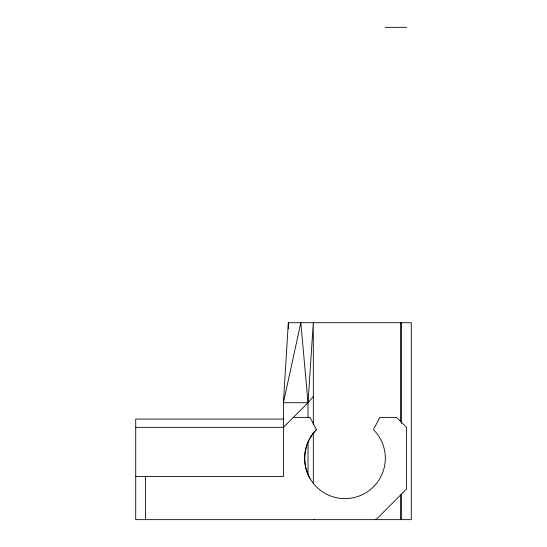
<?xml version="1.0" encoding="UTF-8"?>
<svg xmlns="http://www.w3.org/2000/svg" width="547" height="547" viewBox="0 0 547 547"><rect width="100%" height="100%" fill="white"/><g stroke="black" fill="none" stroke-linecap="round" stroke-linejoin="round"><path stroke-width="0.82" d="M283.408 419.07L135.718 419.07L135.718 519.65L411.282 519.65L411.282 322.73L288.331 322.73L283.408 402.729L283.408 476.574L135.718 476.574M293.363 417.388L310.101 417.388L316.398 429.689C303.852 442.379 301.151 462.912 309.985 478.42M313.315 396.575L308.023 402.729L283.408 427.344L135.718 427.344M385.314 27.35L406.483 27.35M314.176 519.281L314.552 519.65M375.714 519.281L375.96 519.65L406.483 489.127L406.483 427.344L396.527 417.388L379.789 417.388L373.492 429.689A40.369 40.369 0 0 1 373.492 486.782A40.369 40.369 0 0 1 316.398 486.782A40.369 40.369 0 0 1 316.398 429.689M401.56 322.73L401.56 423.323M401.56 494.078L401.56 519.65M400.575 322.73L400.575 421.614M400.575 494.926L400.575 519.65M313.315 424.78L313.315 322.73L308.023 402.729L308.023 417.388M313.315 433.327L313.315 482.898M308.023 442.79L308.023 473.681M288.331 322.73L288.331 328.699M145.564 476.574L145.564 519.65M300.823 322.73L283.408 402.729L308.023 402.729L300.823 322.73"/></g></svg>
